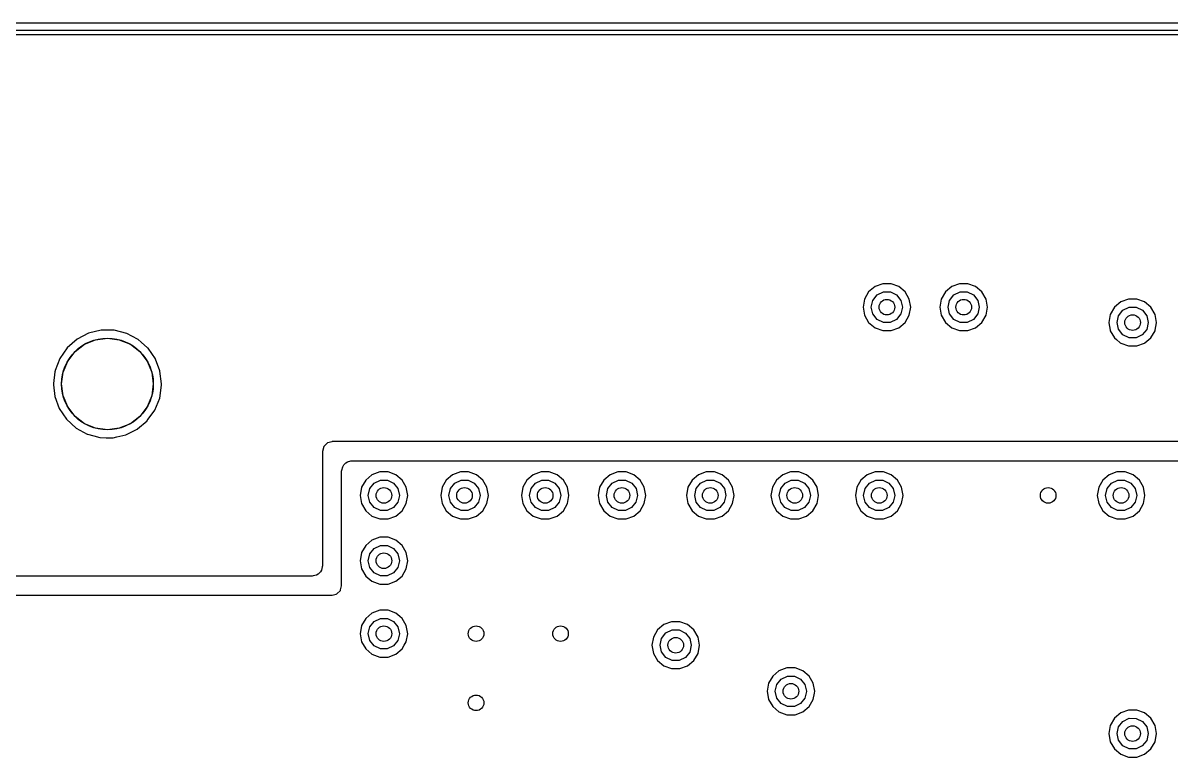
# Model space of a CAD drawing. Extents: x 2.01 to 4.77, y -4.11 to -1.35.
# Drawn here: x 3.636 to 4.224, y -1.729 to -1.352 of the extents above; entities that cross this region are included whole.
import ezdxf

# ---------------------------------------------------------------- set-up
doc = ezdxf.new("R2010")
doc.units = 0
doc.header["$MEASUREMENT"] = 0
doc.layers.add('BLACK', color=7, linetype='CONTINUOUS')

msp = doc.modelspace()

# ---------------------------------------------------------------- linework, layer by layer
at = {"layer": 'BLACK', "linetype": 'CONTINUOUS'}
for p, q in [((2.17516, -1.3524), (4.61217, -1.3524)), ((4.61217, -1.35633), (2.17516, -1.35633)), ((2.17611, -1.35837), (4.61123, -1.35837)), ((4.07264, -1.48746), (4.06939, -1.49019)), ((4.07662, -1.48601), (4.07264, -1.48746)), ((4.08086, -1.48601), (4.07662, -1.48601)), ((4.08484, -1.48746), (4.08086, -1.48601)), ((4.08809, -1.49019), (4.08484, -1.48746)), ((4.11201, -1.48746), (4.10876, -1.49019)), ((4.11599, -1.48601), (4.11201, -1.48746)), ((4.12023, -1.48601), (4.11599, -1.48601)), ((4.12421, -1.48746), (4.12023, -1.48601)), ((4.12746, -1.49019), (4.12421, -1.48746)), ((4.06727, -1.49386), (4.06654, -1.49803)), ((4.06939, -1.49019), (4.06727, -1.49386)), ((4.07074, -1.49802), (4.07154, -1.49455)), ((4.07154, -1.49455), (4.07376, -1.49177)), ((4.07376, -1.49177), (4.07697, -1.49023)), ((4.07697, -1.49023), (4.08053, -1.49023)), ((4.08053, -1.49023), (4.08373, -1.49178)), ((4.08373, -1.49178), (4.08595, -1.49456)), ((4.08595, -1.49456), (4.08674, -1.49803)), ((4.09021, -1.49386), (4.08809, -1.49019)), ((4.09095, -1.49803), (4.09021, -1.49386)), ((4.10664, -1.49386), (4.10591, -1.49803)), ((4.10876, -1.49019), (4.10664, -1.49386)), ((4.11011, -1.49802), (4.11091, -1.49455)), ((4.11091, -1.49455), (4.11313, -1.49177)), ((4.11313, -1.49177), (4.11634, -1.49023)), ((4.11634, -1.49023), (4.1199, -1.49023)), ((4.1199, -1.49023), (4.1231, -1.49178)), ((4.1231, -1.49178), (4.12532, -1.49456)), ((4.12532, -1.49456), (4.12611, -1.49803)), ((4.12958, -1.49386), (4.12746, -1.49019)), ((4.13032, -1.49803), (4.12958, -1.49386)), ((4.20261, -1.49389), (4.19862, -1.49534)), ((4.20684, -1.49389), (4.20261, -1.49389)), ((4.21083, -1.49534), (4.20684, -1.49389)), ((4.06654, -1.49803), (4.06727, -1.50221)), ((4.07153, -1.50149), (4.07074, -1.49802)), ((4.08674, -1.49806), (4.08594, -1.50153)), ((4.08674, -1.49803), (4.08674, -1.49806)), ((4.09021, -1.50221), (4.09095, -1.49803)), ((4.10591, -1.49803), (4.10664, -1.50221)), ((4.1109, -1.50149), (4.11011, -1.49802)), ((4.12611, -1.49806), (4.12531, -1.50153)), ((4.12611, -1.49803), (4.12611, -1.49806)), ((4.12958, -1.50221), (4.13032, -1.49803)), ((4.19537, -1.49806), (4.19326, -1.50173)), ((4.19862, -1.49534), (4.19537, -1.49806)), ((4.19752, -1.50242), (4.19974, -1.49964)), ((4.19974, -1.49964), (4.20295, -1.4981)), ((4.20295, -1.4981), (4.20651, -1.49811)), ((4.20651, -1.49811), (4.20972, -1.49965)), ((4.20972, -1.49965), (4.21193, -1.50244)), ((4.21407, -1.49806), (4.21083, -1.49534)), ((4.21619, -1.50173), (4.21407, -1.49806)), ((4.06727, -1.50221), (4.06939, -1.50588)), ((4.06939, -1.50588), (4.07264, -1.5086)), ((4.07374, -1.50427), (4.07153, -1.50149)), ((4.07694, -1.50583), (4.07374, -1.50427)), ((4.0805, -1.50584), (4.07694, -1.50583)), ((4.08371, -1.5043), (4.0805, -1.50584)), ((4.08594, -1.50153), (4.08371, -1.5043)), ((4.08484, -1.5086), (4.08809, -1.50588)), ((4.08809, -1.50588), (4.09021, -1.50221)), ((4.10664, -1.50221), (4.10876, -1.50588)), ((4.10876, -1.50588), (4.11201, -1.5086)), ((4.11311, -1.50427), (4.1109, -1.50149)), ((4.11631, -1.50583), (4.11311, -1.50427)), ((4.11987, -1.50584), (4.11631, -1.50583)), ((4.12308, -1.5043), (4.11987, -1.50584)), ((4.12531, -1.50153), (4.12308, -1.5043)), ((4.12421, -1.5086), (4.12743, -1.50591)), ((4.12743, -1.50591), (4.12746, -1.50588)), ((4.12746, -1.50588), (4.12958, -1.50221)), ((4.19326, -1.50173), (4.19252, -1.50591)), ((4.19252, -1.50591), (4.19255, -1.50607)), ((4.19255, -1.50607), (4.19322, -1.50989)), ((4.19672, -1.50589), (4.19752, -1.50242)), ((4.19751, -1.50936), (4.19672, -1.50589)), ((4.21272, -1.50593), (4.21192, -1.5094)), ((4.21193, -1.50244), (4.21272, -1.50591)), ((4.21272, -1.50591), (4.21272, -1.50593)), ((4.21693, -1.50591), (4.21619, -1.50173)), ((4.21623, -1.50989), (4.2169, -1.50607)), ((4.2169, -1.50607), (4.21693, -1.50591)), ((3.66947, -1.51142), (3.66355, -1.51447)), ((3.67595, -1.50986), (3.66947, -1.51142)), ((3.67937, -1.50988), (3.67595, -1.50986)), ((3.68249, -1.5099), (3.67937, -1.50988)), ((3.68261, -1.5099), (3.68249, -1.5099)), ((3.68249, -1.5099), (3.68249, -1.5099)), ((3.68907, -1.51152), (3.68261, -1.5099)), ((3.69168, -1.5129), (3.68907, -1.51152)), ((4.07264, -1.5086), (4.07662, -1.51005)), ((4.07662, -1.51005), (4.08086, -1.51005)), ((4.08086, -1.51005), (4.08484, -1.5086)), ((4.11201, -1.5086), (4.11599, -1.51005)), ((4.11599, -1.51005), (4.12023, -1.51005)), ((4.12023, -1.51005), (4.12421, -1.5086)), ((4.19322, -1.50989), (4.19326, -1.51008)), ((4.19326, -1.51008), (4.19537, -1.51375)), ((4.19972, -1.51215), (4.19751, -1.50936)), ((4.20292, -1.5137), (4.19972, -1.51215)), ((4.20969, -1.51218), (4.20648, -1.51371)), ((4.21192, -1.5094), (4.20969, -1.51218)), ((4.21407, -1.51375), (4.21619, -1.51008)), ((4.21619, -1.51008), (4.21623, -1.50989)), ((3.66355, -1.51447), (3.65853, -1.51885)), ((3.66252, -1.52078), (3.66738, -1.51705)), ((3.66738, -1.51705), (3.67305, -1.5147)), ((3.67305, -1.5147), (3.67913, -1.5139)), ((3.67913, -1.5139), (3.68522, -1.5147)), ((3.68522, -1.5147), (3.69088, -1.51705)), ((3.69088, -1.51705), (3.69575, -1.52078)), ((3.69485, -1.51458), (3.69168, -1.5129)), ((3.69495, -1.51464), (3.69485, -1.51458)), ((3.69485, -1.51458), (3.69485, -1.51458)), ((3.69637, -1.5159), (3.69495, -1.51464)), ((3.69968, -1.51885), (3.69637, -1.5159)), ((4.19537, -1.51375), (4.19637, -1.51458)), ((4.19637, -1.51458), (4.1984, -1.51629)), ((4.1984, -1.51629), (4.19862, -1.51648)), ((4.19862, -1.51648), (4.20261, -1.51793)), ((4.20261, -1.51793), (4.20684, -1.51793)), ((4.20648, -1.51371), (4.20292, -1.5137)), ((4.20684, -1.51793), (4.21083, -1.51648)), ((4.21083, -1.51648), (4.21105, -1.51629)), ((4.21105, -1.51629), (4.21308, -1.51458)), ((4.21308, -1.51458), (4.21407, -1.51375)), ((3.6547, -1.5243), (3.65228, -1.53051)), ((3.65853, -1.51885), (3.6547, -1.5243)), ((3.65878, -1.52565), (3.66252, -1.52078)), ((3.69575, -1.52078), (3.69948, -1.52565)), ((3.69993, -1.51907), (3.69968, -1.51885)), ((3.7037, -1.52456), (3.69993, -1.51907)), ((3.65643, -1.53132), (3.65878, -1.52565)), ((3.69948, -1.52565), (3.70183, -1.53132)), ((3.70374, -1.52467), (3.7037, -1.52456)), ((3.70601, -1.53068), (3.70374, -1.52467)), ((3.6522, -1.53113), (3.65141, -1.53711)), ((3.65227, -1.53062), (3.6522, -1.53113)), ((3.65228, -1.53051), (3.65227, -1.53062)), ((3.65227, -1.53062), (3.65227, -1.53062)), ((3.65563, -1.5374), (3.65643, -1.53132)), ((3.70183, -1.53132), (3.70263, -1.5374)), ((3.70605, -1.53079), (3.70601, -1.53068)), ((3.70601, -1.53068), (3.70601, -1.53068)), ((3.70686, -1.5374), (3.70605, -1.53079)), ((3.65141, -1.53711), (3.65143, -1.53723)), ((3.65143, -1.53723), (3.6515, -1.53787)), ((3.65143, -1.53723), (3.65143, -1.53723)), ((3.6515, -1.53787), (3.65214, -1.54373)), ((3.65643, -1.54348), (3.65563, -1.5374)), ((3.70263, -1.5374), (3.70183, -1.54348)), ((3.70591, -1.54458), (3.70685, -1.53798)), ((3.70685, -1.53798), (3.70686, -1.5374)), ((3.65214, -1.54373), (3.65443, -1.54999)), ((3.65878, -1.54915), (3.65643, -1.54348)), ((3.70183, -1.54348), (3.69948, -1.54915)), ((3.70343, -1.55076), (3.70591, -1.54458)), ((3.65443, -1.54999), (3.65815, -1.55551)), ((3.66252, -1.55402), (3.65878, -1.54915)), ((3.69948, -1.54915), (3.69575, -1.55402)), ((3.70001, -1.55551), (3.70336, -1.55085)), ((3.70336, -1.55085), (3.70343, -1.55076)), ((3.70336, -1.55085), (3.70336, -1.55085)), ((3.65815, -1.55551), (3.66307, -1.56)), ((3.66738, -1.55775), (3.66252, -1.55402)), ((3.67305, -1.5601), (3.66738, -1.55775)), ((3.69088, -1.55775), (3.68522, -1.5601)), ((3.69575, -1.55402), (3.69088, -1.55775)), ((3.69456, -1.56041), (3.69945, -1.55624)), ((3.69945, -1.55624), (3.69954, -1.55617)), ((3.69954, -1.55617), (3.70001, -1.55551)), ((3.66307, -1.56), (3.66318, -1.56005)), ((3.66318, -1.56005), (3.66318, -1.56005)), ((3.66318, -1.56005), (3.66882, -1.56312)), ((3.66882, -1.56312), (3.66882, -1.56312)), ((3.66882, -1.56312), (3.66893, -1.56318)), ((3.66893, -1.56318), (3.67215, -1.56402)), ((3.67215, -1.56402), (3.67526, -1.56484)), ((3.67913, -1.5609), (3.67305, -1.5601)), ((3.67526, -1.56484), (3.67526, -1.56484)), ((3.67526, -1.56484), (3.67537, -1.56487)), ((3.67537, -1.56487), (3.67853, -1.56492)), ((3.67853, -1.56492), (3.68191, -1.56497)), ((3.68522, -1.5601), (3.67913, -1.5609)), ((3.68191, -1.56497), (3.68191, -1.56497)), ((3.68191, -1.56497), (3.68203, -1.56497)), ((3.68203, -1.56497), (3.68215, -1.56494)), ((3.68215, -1.56494), (3.68393, -1.56454)), ((3.68215, -1.56494), (3.68215, -1.56494)), ((3.68393, -1.56454), (3.68852, -1.56348)), ((3.68852, -1.56348), (3.69229, -1.56159)), ((3.69229, -1.56159), (3.69437, -1.56054)), ((3.69437, -1.56054), (3.69447, -1.56049)), ((3.69437, -1.56054), (3.69437, -1.56054)), ((3.69447, -1.56049), (3.69456, -1.56041)), ((3.69456, -1.56041), (3.69456, -1.56041)), ((3.79004, -1.56943), (3.78937, -1.57193)), ((3.79187, -1.5676), (3.79004, -1.56943)), ((3.79212, -1.56753), (3.79187, -1.5676)), ((3.79425, -1.56696), (3.79212, -1.56753)), ((3.79437, -1.56693), (3.79425, -1.56696)), ((3.79425, -1.56696), (3.79425, -1.56696)), ((4.26469, -1.56693), (3.79437, -1.56693)), ((3.78937, -1.57193), (3.78937, -1.63057)), ((3.80134, -1.57781), (3.80222, -1.57731)), ((3.80222, -1.57731), (3.80396, -1.57684)), ((3.80396, -1.57684), (3.80447, -1.57677)), ((3.80447, -1.57677), (4.25458, -1.57677)), ((3.79921, -1.58203), (3.79928, -1.58152)), ((3.79921, -1.64067), (3.79921, -1.58203)), ((3.79928, -1.58152), (3.79975, -1.57978)), ((3.79975, -1.57978), (3.80025, -1.5789)), ((3.80025, -1.5789), (3.80134, -1.57781)), ((3.81875, -1.58247), (3.81476, -1.58392)), ((3.82299, -1.58247), (3.81875, -1.58247)), ((3.82697, -1.58392), (3.82299, -1.58247)), ((3.86009, -1.58247), (3.8561, -1.58392)), ((3.86432, -1.58247), (3.86009, -1.58247)), ((3.86831, -1.58392), (3.86432, -1.58247)), ((3.90142, -1.58247), (3.89744, -1.58392)), ((3.90566, -1.58247), (3.90142, -1.58247)), ((3.90965, -1.58392), (3.90566, -1.58247)), ((3.94079, -1.58247), (3.93681, -1.58392)), ((3.94503, -1.58247), (3.94079, -1.58247)), ((3.94902, -1.58392), (3.94503, -1.58247)), ((3.98607, -1.58247), (3.98209, -1.58392)), ((3.99031, -1.58247), (3.98607, -1.58247)), ((3.99429, -1.58392), (3.99031, -1.58247)), ((4.02938, -1.58247), (4.02539, -1.58392)), ((4.03362, -1.58247), (4.02938, -1.58247)), ((4.0376, -1.58392), (4.03362, -1.58247)), ((4.07268, -1.58247), (4.0687, -1.58392)), ((4.07692, -1.58247), (4.07268, -1.58247)), ((4.08091, -1.58392), (4.07692, -1.58247)), ((4.1967, -1.58247), (4.19272, -1.58392)), ((4.20094, -1.58247), (4.1967, -1.58247)), ((4.20492, -1.58392), (4.20094, -1.58247)), ((3.81152, -1.58664), (3.8094, -1.59031)), ((3.81476, -1.58392), (3.81152, -1.58664)), ((3.81366, -1.59101), (3.81589, -1.58823)), ((3.81589, -1.58823), (3.81909, -1.58669)), ((3.81909, -1.58669), (3.82265, -1.58669)), ((3.82265, -1.58669), (3.82586, -1.58824)), ((3.82586, -1.58824), (3.82807, -1.59102)), ((3.83022, -1.58664), (3.82697, -1.58392)), ((3.83234, -1.59031), (3.83022, -1.58664)), ((3.85286, -1.58664), (3.85074, -1.59031)), ((3.8561, -1.58392), (3.85286, -1.58664)), ((3.855, -1.59101), (3.85722, -1.58823)), ((3.85722, -1.58823), (3.86043, -1.58669)), ((3.86043, -1.58669), (3.86399, -1.58669)), ((3.86399, -1.58669), (3.8672, -1.58824)), ((3.8672, -1.58824), (3.86941, -1.59102)), ((3.87155, -1.58664), (3.86831, -1.58392)), ((3.87367, -1.59031), (3.87155, -1.58664)), ((3.89419, -1.58664), (3.89207, -1.59031)), ((3.89744, -1.58392), (3.89419, -1.58664)), ((3.89634, -1.59101), (3.89856, -1.58823)), ((3.89856, -1.58823), (3.90177, -1.58669)), ((3.90177, -1.58669), (3.90533, -1.58669)), ((3.90533, -1.58669), (3.90853, -1.58824)), ((3.90853, -1.58824), (3.91075, -1.59102)), ((3.91289, -1.58664), (3.90965, -1.58392)), ((3.91501, -1.59031), (3.91289, -1.58664)), ((3.93356, -1.58664), (3.93144, -1.59031)), ((3.93681, -1.58392), (3.93356, -1.58664)), ((3.93571, -1.59101), (3.93793, -1.58823)), ((3.93793, -1.58823), (3.94114, -1.58669)), ((3.94114, -1.58669), (3.9447, -1.58669)), ((3.9447, -1.58669), (3.9479, -1.58824)), ((3.9479, -1.58824), (3.95012, -1.59102)), ((3.95226, -1.58664), (3.94902, -1.58392)), ((3.95438, -1.59031), (3.95226, -1.58664)), ((3.97884, -1.58664), (3.97672, -1.59031)), ((3.98209, -1.58392), (3.97884, -1.58664)), ((3.98099, -1.59101), (3.98321, -1.58823)), ((3.98321, -1.58823), (3.98642, -1.58669)), ((3.98642, -1.58669), (3.98997, -1.58669)), ((3.98997, -1.58669), (3.99318, -1.58824)), ((3.99318, -1.58824), (3.9954, -1.59102)), ((3.99754, -1.58664), (3.99429, -1.58392)), ((3.99966, -1.59031), (3.99754, -1.58664)), ((4.02215, -1.58664), (4.02003, -1.59031)), ((4.02539, -1.58392), (4.02215, -1.58664)), ((4.02429, -1.59101), (4.02652, -1.58823)), ((4.02652, -1.58823), (4.02972, -1.58669)), ((4.02972, -1.58669), (4.03328, -1.58669)), ((4.03328, -1.58669), (4.03649, -1.58824)), ((4.03649, -1.58824), (4.0387, -1.59102)), ((4.04085, -1.58664), (4.0376, -1.58392)), ((4.04297, -1.59031), (4.04085, -1.58664)), ((4.06545, -1.58664), (4.06333, -1.59031)), ((4.0687, -1.58392), (4.06545, -1.58664)), ((4.0676, -1.59101), (4.06982, -1.58823)), ((4.06982, -1.58823), (4.07303, -1.58669)), ((4.07303, -1.58669), (4.07659, -1.58669)), ((4.07659, -1.58669), (4.07979, -1.58824)), ((4.07979, -1.58824), (4.08201, -1.59102)), ((4.08415, -1.58664), (4.08091, -1.58392)), ((4.08627, -1.59031), (4.08415, -1.58664)), ((4.18947, -1.58664), (4.18735, -1.59031)), ((4.19272, -1.58392), (4.18947, -1.58664)), ((4.19162, -1.59101), (4.19384, -1.58823)), ((4.19384, -1.58823), (4.19705, -1.58669)), ((4.19705, -1.58669), (4.2006, -1.58669)), ((4.2006, -1.58669), (4.20381, -1.58824)), ((4.20381, -1.58824), (4.20603, -1.59102)), ((4.20817, -1.58664), (4.20492, -1.58392)), ((4.21029, -1.59031), (4.20817, -1.58664)), ((3.8094, -1.59031), (3.80866, -1.59449)), ((3.80866, -1.59449), (3.8094, -1.59866)), ((3.81287, -1.59447), (3.81366, -1.59101)), ((3.81365, -1.59794), (3.81287, -1.59447)), ((3.82887, -1.59452), (3.82806, -1.59798)), ((3.82807, -1.59102), (3.82887, -1.59449)), ((3.82887, -1.59449), (3.82887, -1.59452)), ((3.83307, -1.59449), (3.83234, -1.59031)), ((3.83234, -1.59866), (3.83307, -1.59449)), ((3.85074, -1.59031), (3.85, -1.59449)), ((3.85, -1.59449), (3.85074, -1.59866)), ((3.8542, -1.59447), (3.855, -1.59101)), ((3.85499, -1.59794), (3.8542, -1.59447)), ((3.8702, -1.59452), (3.8694, -1.59798)), ((3.86941, -1.59102), (3.8702, -1.59449)), ((3.8702, -1.59449), (3.8702, -1.59452)), ((3.87441, -1.59449), (3.87367, -1.59031)), ((3.87367, -1.59866), (3.87441, -1.59449)), ((3.89207, -1.59031), (3.89134, -1.59449)), ((3.89134, -1.59449), (3.89207, -1.59866)), ((3.89554, -1.59447), (3.89634, -1.59101)), ((3.89633, -1.59794), (3.89554, -1.59447)), ((3.91154, -1.59452), (3.91074, -1.59798)), ((3.91075, -1.59102), (3.91154, -1.59449)), ((3.91154, -1.59449), (3.91154, -1.59452)), ((3.91575, -1.59449), (3.91501, -1.59031)), ((3.91501, -1.59866), (3.91575, -1.59449)), ((3.93144, -1.59031), (3.93071, -1.59449)), ((3.93071, -1.59449), (3.93144, -1.59866)), ((3.93491, -1.59447), (3.93571, -1.59101)), ((3.9357, -1.59794), (3.93491, -1.59447)), ((3.95091, -1.59452), (3.95011, -1.59798)), ((3.95012, -1.59102), (3.95091, -1.59449)), ((3.95091, -1.59449), (3.95091, -1.59452)), ((3.95512, -1.59449), (3.95438, -1.59031)), ((3.95438, -1.59866), (3.95512, -1.59449)), ((3.97672, -1.59031), (3.97598, -1.59449)), ((3.97598, -1.59449), (3.97672, -1.59866)), ((3.98019, -1.59447), (3.98099, -1.59101)), ((3.98097, -1.59794), (3.98019, -1.59447)), ((3.99619, -1.59452), (3.99539, -1.59798)), ((3.9954, -1.59102), (3.99619, -1.59449)), ((3.99619, -1.59449), (3.99619, -1.59452)), ((4.00039, -1.59449), (3.99966, -1.59031)), ((3.99966, -1.59866), (4.00039, -1.59449)), ((4.02003, -1.59031), (4.01929, -1.59449)), ((4.01929, -1.59449), (4.02003, -1.59866)), ((4.0235, -1.59447), (4.02429, -1.59101)), ((4.02428, -1.59794), (4.0235, -1.59447)), ((4.0395, -1.59452), (4.03869, -1.59798)), ((4.0387, -1.59102), (4.0395, -1.59449)), ((4.0395, -1.59449), (4.0395, -1.59452)), ((4.0437, -1.59449), (4.04297, -1.59031)), ((4.04297, -1.59866), (4.0437, -1.59449)), ((4.06333, -1.59031), (4.0626, -1.59449)), ((4.0626, -1.59449), (4.06333, -1.59866)), ((4.0668, -1.59447), (4.0676, -1.59101)), ((4.06759, -1.59794), (4.0668, -1.59447)), ((4.0828, -1.59452), (4.082, -1.59798)), ((4.08201, -1.59102), (4.0828, -1.59449)), ((4.0828, -1.59449), (4.0828, -1.59452)), ((4.08701, -1.59449), (4.08627, -1.59031)), ((4.08627, -1.59866), (4.08701, -1.59449)), ((4.18735, -1.59031), (4.18661, -1.59449)), ((4.18661, -1.59449), (4.18735, -1.59866)), ((4.19082, -1.59447), (4.19162, -1.59101)), ((4.1916, -1.59794), (4.19082, -1.59447)), ((4.20682, -1.59452), (4.20602, -1.59798)), ((4.20603, -1.59102), (4.20682, -1.59449)), ((4.20682, -1.59449), (4.20682, -1.59452)), ((4.21102, -1.59449), (4.21029, -1.59031)), ((4.21029, -1.59866), (4.21102, -1.59449)), ((3.8094, -1.59866), (3.81152, -1.60233)), ((3.81586, -1.60073), (3.81365, -1.59794)), ((3.81907, -1.60228), (3.81586, -1.60073)), ((3.82584, -1.60076), (3.82262, -1.60229)), ((3.82806, -1.59798), (3.82584, -1.60076)), ((3.83022, -1.60233), (3.83234, -1.59866)), ((3.85074, -1.59866), (3.85286, -1.60233)), ((3.8572, -1.60073), (3.85499, -1.59794)), ((3.86041, -1.60228), (3.8572, -1.60073)), ((3.86717, -1.60076), (3.86396, -1.60229)), ((3.8694, -1.59798), (3.86717, -1.60076)), ((3.87155, -1.60233), (3.87367, -1.59866)), ((3.89207, -1.59866), (3.89419, -1.60233)), ((3.89854, -1.60073), (3.89633, -1.59794)), ((3.90174, -1.60228), (3.89854, -1.60073)), ((3.90851, -1.60076), (3.9053, -1.60229)), ((3.91074, -1.59798), (3.90851, -1.60076)), ((3.91289, -1.60233), (3.91501, -1.59866)), ((3.93144, -1.59866), (3.93356, -1.60233)), ((3.93791, -1.60073), (3.9357, -1.59794)), ((3.94111, -1.60228), (3.93791, -1.60073)), ((3.94788, -1.60076), (3.94467, -1.60229)), ((3.95011, -1.59798), (3.94788, -1.60076)), ((3.95226, -1.60233), (3.95438, -1.59866)), ((3.97672, -1.59866), (3.97884, -1.60233)), ((3.98319, -1.60073), (3.98097, -1.59794)), ((3.98639, -1.60228), (3.98319, -1.60073)), ((3.99316, -1.60076), (3.98995, -1.60229)), ((3.99539, -1.59798), (3.99316, -1.60076)), ((3.99754, -1.60233), (3.99966, -1.59866)), ((4.02003, -1.59866), (4.02215, -1.60233)), ((4.02649, -1.60073), (4.02428, -1.59794)), ((4.0297, -1.60228), (4.02649, -1.60073)), ((4.03647, -1.60076), (4.03325, -1.60229)), ((4.03869, -1.59798), (4.03647, -1.60076)), ((4.04085, -1.60233), (4.04297, -1.59866)), ((4.06333, -1.59866), (4.06545, -1.60233)), ((4.0698, -1.60073), (4.06759, -1.59794)), ((4.073, -1.60228), (4.0698, -1.60073)), ((4.07977, -1.60076), (4.07656, -1.60229)), ((4.082, -1.59798), (4.07977, -1.60076)), ((4.08415, -1.60233), (4.08627, -1.59866)), ((4.18735, -1.59866), (4.18947, -1.60233)), ((4.19382, -1.60073), (4.1916, -1.59794)), ((4.19702, -1.60228), (4.19382, -1.60073)), ((4.20379, -1.60076), (4.20058, -1.60229)), ((4.20602, -1.59798), (4.20379, -1.60076)), ((4.20817, -1.60233), (4.21029, -1.59866)), ((3.81152, -1.60233), (3.81476, -1.60506)), ((3.81476, -1.60506), (3.81875, -1.60651)), ((3.81875, -1.60651), (3.82299, -1.60651)), ((3.82262, -1.60229), (3.81907, -1.60228)), ((3.82299, -1.60651), (3.82697, -1.60506)), ((3.82697, -1.60506), (3.83022, -1.60233)), ((3.85286, -1.60233), (3.8561, -1.60506)), ((3.8561, -1.60506), (3.86009, -1.60651)), ((3.86009, -1.60651), (3.86432, -1.60651)), ((3.86396, -1.60229), (3.86041, -1.60228)), ((3.86432, -1.60651), (3.86831, -1.60506)), ((3.86831, -1.60506), (3.87155, -1.60233)), ((3.89419, -1.60233), (3.89744, -1.60506)), ((3.89744, -1.60506), (3.90142, -1.60651)), ((3.90142, -1.60651), (3.90566, -1.60651)), ((3.9053, -1.60229), (3.90174, -1.60228)), ((3.90566, -1.60651), (3.90965, -1.60506)), ((3.90965, -1.60506), (3.91289, -1.60233)), ((3.93356, -1.60233), (3.93681, -1.60506)), ((3.93681, -1.60506), (3.94079, -1.60651)), ((3.94079, -1.60651), (3.94503, -1.60651)), ((3.94467, -1.60229), (3.94111, -1.60228)), ((3.94503, -1.60651), (3.94902, -1.60506)), ((3.94902, -1.60506), (3.95226, -1.60233)), ((3.97884, -1.60233), (3.98209, -1.60506)), ((3.98209, -1.60506), (3.98607, -1.60651)), ((3.98607, -1.60651), (3.99031, -1.60651)), ((3.98995, -1.60229), (3.98639, -1.60228)), ((3.99031, -1.60651), (3.99429, -1.60506)), ((3.99429, -1.60506), (3.99754, -1.60233)), ((4.02215, -1.60233), (4.02539, -1.60506)), ((4.02539, -1.60506), (4.02938, -1.60651)), ((4.02938, -1.60651), (4.03362, -1.60651)), ((4.03325, -1.60229), (4.0297, -1.60228)), ((4.03362, -1.60651), (4.0376, -1.60506)), ((4.0376, -1.60506), (4.04085, -1.60233)), ((4.06545, -1.60233), (4.0687, -1.60506)), ((4.0687, -1.60506), (4.07268, -1.60651)), ((4.07268, -1.60651), (4.07692, -1.60651)), ((4.07656, -1.60229), (4.073, -1.60228)), ((4.07692, -1.60651), (4.08091, -1.60506)), ((4.08091, -1.60506), (4.08415, -1.60233)), ((4.18947, -1.60233), (4.19272, -1.60506)), ((4.19272, -1.60506), (4.1967, -1.60651)), ((4.1967, -1.60651), (4.20094, -1.60651)), ((4.20058, -1.60229), (4.19702, -1.60228)), ((4.20094, -1.60651), (4.20492, -1.60506)), ((4.20492, -1.60506), (4.20817, -1.60233)), ((3.81476, -1.61738), (3.81152, -1.62011)), ((3.81875, -1.61593), (3.81476, -1.61738)), ((3.82299, -1.61593), (3.81875, -1.61593)), ((3.82697, -1.61738), (3.82299, -1.61593)), ((3.83022, -1.62011), (3.82697, -1.61738)), ((3.8094, -1.62378), (3.80866, -1.62795)), ((3.81152, -1.62011), (3.8094, -1.62378)), ((3.81287, -1.62794), (3.81366, -1.62447)), ((3.81366, -1.62447), (3.81589, -1.62169)), ((3.81589, -1.62169), (3.81909, -1.62015)), ((3.81909, -1.62015), (3.82265, -1.62015)), ((3.82265, -1.62015), (3.82586, -1.6217)), ((3.82586, -1.6217), (3.82807, -1.62448)), ((3.82807, -1.62448), (3.82887, -1.62795)), ((3.83234, -1.62378), (3.83022, -1.62011)), ((3.83307, -1.62795), (3.83234, -1.62378)), ((3.80866, -1.62795), (3.8094, -1.63213)), ((3.81365, -1.63141), (3.81287, -1.62794)), ((3.82887, -1.62798), (3.82806, -1.63145)), ((3.82887, -1.62795), (3.82887, -1.62798)), ((3.83234, -1.63213), (3.83307, -1.62795)), ((3.78411, -1.63583), (2.40854, -1.63583)), ((3.78462, -1.63576), (3.78411, -1.63583)), ((3.78636, -1.63529), (3.78462, -1.63576)), ((3.78724, -1.63479), (3.78636, -1.63529)), ((3.78833, -1.6337), (3.78724, -1.63479)), ((3.78884, -1.63282), (3.78833, -1.6337)), ((3.7893, -1.63108), (3.78884, -1.63282)), ((3.78937, -1.63057), (3.7893, -1.63108)), ((3.8094, -1.63213), (3.81152, -1.6358)), ((3.81152, -1.6358), (3.81476, -1.63852)), ((3.81586, -1.6342), (3.81365, -1.63141)), ((3.81907, -1.63575), (3.81586, -1.6342)), ((3.82262, -1.63576), (3.81907, -1.63575)), ((3.82584, -1.63422), (3.82262, -1.63576)), ((3.82806, -1.63145), (3.82584, -1.63422)), ((3.82697, -1.63852), (3.83022, -1.6358)), ((3.83022, -1.6358), (3.83234, -1.63213)), ((3.79861, -1.64292), (3.79918, -1.64079)), ((3.79918, -1.64079), (3.79921, -1.64067)), ((3.79918, -1.64079), (3.79918, -1.64079)), ((3.81476, -1.63852), (3.81875, -1.63997)), ((3.81875, -1.63997), (3.82299, -1.63997)), ((3.82299, -1.63997), (3.82697, -1.63852)), ((3.33682, -1.64567), (3.79421, -1.64567)), ((3.79421, -1.64567), (3.79434, -1.64564)), ((3.79434, -1.64564), (3.79646, -1.64507)), ((3.79434, -1.64564), (3.79434, -1.64564)), ((3.79646, -1.64507), (3.79671, -1.645)), ((3.79671, -1.645), (3.79854, -1.64317)), ((3.79854, -1.64317), (3.79861, -1.64292)), ((3.81875, -1.65333), (3.81476, -1.65478)), ((3.82299, -1.65333), (3.81875, -1.65333)), ((3.82697, -1.65478), (3.82299, -1.65333)), ((3.81152, -1.65751), (3.8094, -1.66118)), ((3.81476, -1.65478), (3.81152, -1.65751)), ((3.81366, -1.66187), (3.81589, -1.65909)), ((3.81589, -1.65909), (3.81909, -1.65755)), ((3.81909, -1.65755), (3.82265, -1.65756)), ((3.82265, -1.65756), (3.82586, -1.6591)), ((3.82586, -1.6591), (3.82807, -1.66189)), ((3.82901, -1.6565), (3.82697, -1.65478)), ((3.83022, -1.65751), (3.82901, -1.6565)), ((3.83234, -1.66118), (3.83022, -1.65751)), ((3.96835, -1.65924), (3.96437, -1.66069)), ((3.97259, -1.65924), (3.96835, -1.65924)), ((3.97657, -1.66069), (3.97259, -1.65924)), ((3.8094, -1.66118), (3.80866, -1.66535)), ((3.80866, -1.66535), (3.8094, -1.66953)), ((3.81287, -1.66534), (3.81366, -1.66187)), ((3.81365, -1.66881), (3.81287, -1.66534)), ((3.82887, -1.66538), (3.82806, -1.66885)), ((3.82807, -1.66189), (3.82887, -1.66535)), ((3.82887, -1.66535), (3.82887, -1.66538)), ((3.83307, -1.66535), (3.83234, -1.66118)), ((3.83234, -1.66953), (3.83307, -1.66535)), ((3.96112, -1.66341), (3.959, -1.66709)), ((3.96437, -1.66069), (3.96112, -1.66341)), ((3.96327, -1.66778), (3.96549, -1.665)), ((3.96549, -1.665), (3.9687, -1.66346)), ((3.9687, -1.66346), (3.97226, -1.66346)), ((3.97226, -1.66346), (3.97546, -1.66501)), ((3.97546, -1.66501), (3.97768, -1.66779)), ((3.97982, -1.66341), (3.97657, -1.66069)), ((3.98194, -1.66709), (3.97982, -1.66341)), ((3.8094, -1.66953), (3.81152, -1.6732)), ((3.81586, -1.6716), (3.81365, -1.66881)), ((3.82806, -1.66885), (3.82584, -1.67162)), ((3.83022, -1.6732), (3.83134, -1.67126)), ((3.83134, -1.67126), (3.83234, -1.66953)), ((3.959, -1.66709), (3.95827, -1.67126)), ((3.95827, -1.67126), (3.959, -1.67543)), ((3.96247, -1.67125), (3.96327, -1.66778)), ((3.96326, -1.67472), (3.96247, -1.67125)), ((3.97847, -1.67129), (3.97767, -1.67475)), ((3.97768, -1.66779), (3.97847, -1.67126)), ((3.97847, -1.67126), (3.97847, -1.67129)), ((3.98268, -1.67126), (3.98194, -1.66709)), ((3.98194, -1.67543), (3.98268, -1.67126)), ((3.81152, -1.6732), (3.81476, -1.67592)), ((3.81476, -1.67592), (3.81875, -1.67737)), ((3.81907, -1.67315), (3.81586, -1.6716)), ((3.81875, -1.67737), (3.82299, -1.67737)), ((3.82262, -1.67316), (3.81907, -1.67315)), ((3.82584, -1.67162), (3.82262, -1.67316)), ((3.82299, -1.67737), (3.82697, -1.67592)), ((3.82697, -1.67592), (3.83022, -1.6732)), ((3.959, -1.67543), (3.96112, -1.67911)), ((3.96547, -1.6775), (3.96326, -1.67472)), ((3.97767, -1.67475), (3.97544, -1.67753)), ((3.97982, -1.67911), (3.98194, -1.67543)), ((3.96112, -1.67911), (3.96437, -1.68183)), ((3.96437, -1.68183), (3.96835, -1.68328)), ((3.96867, -1.67905), (3.96547, -1.6775)), ((3.96835, -1.68328), (3.97259, -1.68328)), ((3.97223, -1.67906), (3.96867, -1.67905)), ((3.97544, -1.67753), (3.97223, -1.67906)), ((3.97259, -1.68328), (3.97657, -1.68183)), ((3.97657, -1.68183), (3.97982, -1.67911)), ((4.02741, -1.68286), (4.02342, -1.68431)), ((4.03165, -1.68286), (4.02741, -1.68286)), ((4.03563, -1.68431), (4.03165, -1.68286)), ((4.02018, -1.68704), (4.01806, -1.69071)), ((4.02342, -1.68431), (4.02018, -1.68704)), ((4.02232, -1.6914), (4.02455, -1.68862)), ((4.02455, -1.68862), (4.02776, -1.68708)), ((4.02776, -1.68708), (4.03131, -1.68708)), ((4.03131, -1.68708), (4.03452, -1.68863)), ((4.03452, -1.68863), (4.03674, -1.69141)), ((4.03888, -1.68704), (4.03563, -1.68431)), ((4.041, -1.69071), (4.03888, -1.68704)), ((4.01806, -1.69071), (4.01732, -1.69488)), ((4.01732, -1.69488), (4.01806, -1.69906)), ((4.02153, -1.69487), (4.02232, -1.6914)), ((4.02231, -1.69834), (4.02153, -1.69487)), ((4.03753, -1.69491), (4.03672, -1.69838)), ((4.03674, -1.69141), (4.03753, -1.69488)), ((4.03753, -1.69488), (4.03753, -1.69491)), ((4.04173, -1.69488), (4.041, -1.69071)), ((4.04156, -1.69587), (4.04173, -1.69488)), ((4.01806, -1.69906), (4.02018, -1.70273)), ((4.02453, -1.70113), (4.02231, -1.69834)), ((4.03672, -1.69838), (4.0345, -1.70115)), ((4.03888, -1.70273), (4.041, -1.69906)), ((4.041, -1.69906), (4.04156, -1.69587)), ((4.02018, -1.70273), (4.02342, -1.70545)), ((4.02342, -1.70545), (4.02741, -1.7069)), ((4.02773, -1.70268), (4.02453, -1.70113)), ((4.03129, -1.70269), (4.02773, -1.70268)), ((4.0345, -1.70115), (4.03129, -1.70269)), ((4.03165, -1.7069), (4.03563, -1.70545)), ((4.03563, -1.70545), (4.03888, -1.70273)), ((4.19862, -1.70597), (4.19537, -1.70869)), ((4.20261, -1.70452), (4.19862, -1.70597)), ((4.20684, -1.70452), (4.20261, -1.70452)), ((4.21083, -1.70597), (4.20684, -1.70452)), ((4.21407, -1.70869), (4.21083, -1.70597)), ((4.02741, -1.7069), (4.03165, -1.7069)), ((4.19326, -1.71236), (4.19252, -1.71654)), ((4.19537, -1.70869), (4.19326, -1.71236)), ((4.19752, -1.71305), (4.19974, -1.71027)), ((4.19974, -1.71027), (4.20295, -1.70873)), ((4.20295, -1.70873), (4.20651, -1.70874)), ((4.20651, -1.70874), (4.20972, -1.71028)), ((4.20972, -1.71028), (4.21193, -1.71307)), ((4.21619, -1.71236), (4.21407, -1.70869)), ((4.21693, -1.71654), (4.21619, -1.71236)), ((4.19252, -1.71654), (4.19326, -1.72071)), ((4.19672, -1.71652), (4.19752, -1.71305)), ((4.19751, -1.71999), (4.19672, -1.71652)), ((4.21272, -1.71656), (4.21192, -1.72003)), ((4.21193, -1.71307), (4.21272, -1.71654)), ((4.21272, -1.71654), (4.21272, -1.71656)), ((4.21619, -1.72071), (4.21693, -1.71654)), ((4.19326, -1.72071), (4.19537, -1.72438)), ((4.19537, -1.72438), (4.19862, -1.72711)), ((4.19972, -1.72278), (4.19751, -1.71999)), ((4.20292, -1.72433), (4.19972, -1.72278)), ((4.20648, -1.72434), (4.20292, -1.72433)), ((4.20969, -1.7228), (4.20648, -1.72434)), ((4.21192, -1.72003), (4.20969, -1.7228)), ((4.21083, -1.72711), (4.21407, -1.72438)), ((4.21407, -1.72438), (4.21619, -1.72071)), ((4.19862, -1.72711), (4.20261, -1.72856)), ((4.20261, -1.72856), (4.20684, -1.72856)), ((4.20684, -1.72856), (4.21083, -1.72711))]:
    msp.add_line(p, q, dxfattribs=at)
at = {"layer": 'BLACK'}
for centre, radius in [((4.07874, -1.49803), 0.004), ((4.11811, -1.49803), 0.004), ((4.20472, -1.50591), 0.004), ((3.67913, -1.5374), 0.0235), ((3.67913, -1.5374), 0.0235), ((3.82087, -1.59449), 0.004), ((3.8622, -1.59449), 0.004), ((3.90354, -1.59449), 0.004), ((3.94291, -1.59449), 0.004), ((3.98819, -1.59449), 0.004), ((4.0315, -1.59449), 0.004), ((4.0748, -1.59449), 0.004), ((4.16142, -1.59449), 0.004), ((4.19882, -1.59449), 0.004), ((3.82087, -1.62795), 0.004), ((3.82087, -1.66535), 0.004), ((3.86811, -1.66535), 0.004), ((3.91142, -1.66535), 0.004), ((3.97047, -1.67126), 0.004), ((4.02953, -1.69488), 0.004), ((3.86811, -1.70079), 0.004), ((4.20472, -1.71654), 0.004)]:
    msp.add_circle(centre, radius, dxfattribs=at)

doc.saveas('drawing.dxf')
